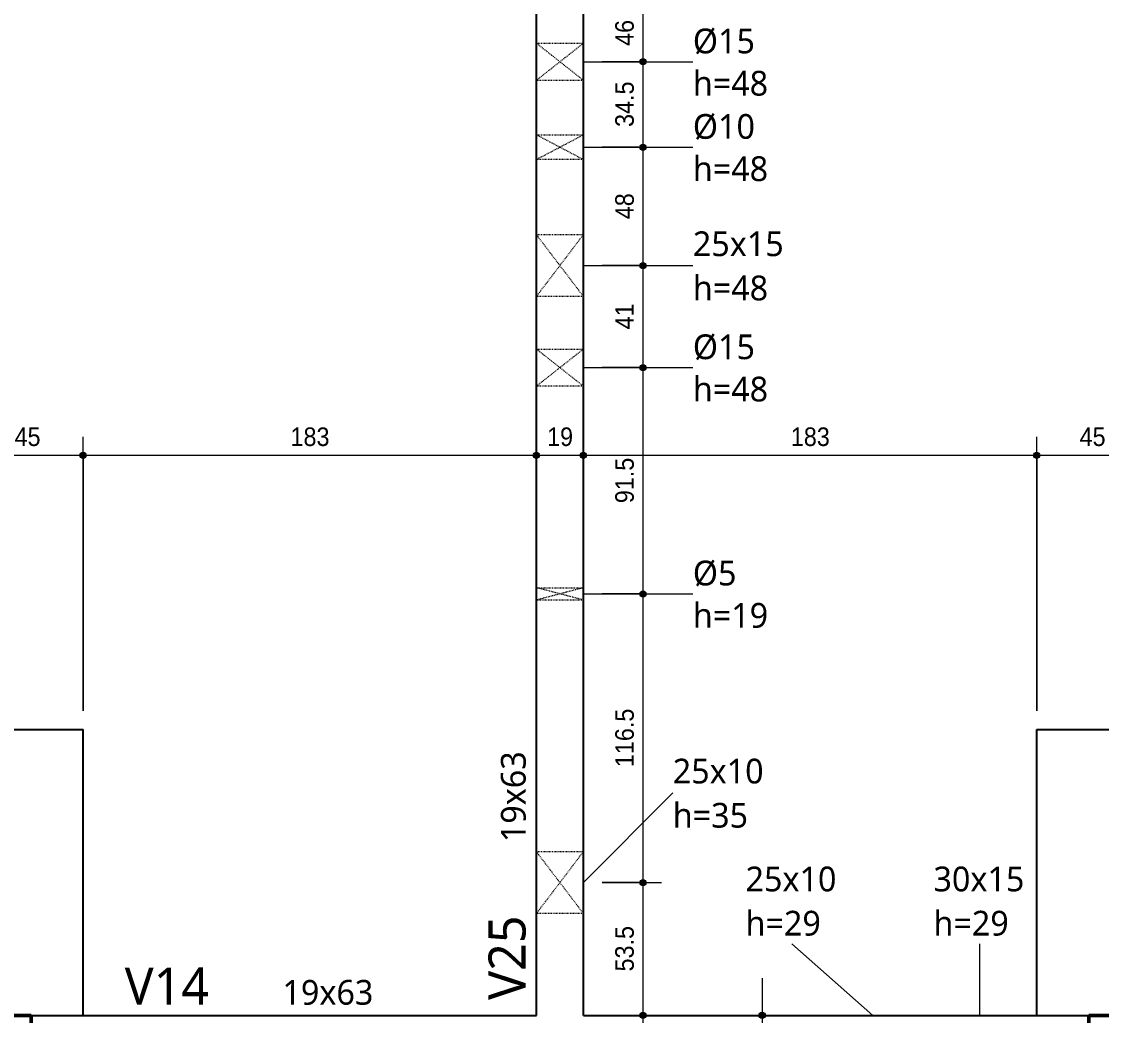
# Model space of a CAD drawing. Header units: centimetres. Extents: x -1897 to 22038, y -1268 to 84208.
# Drawn here: x -217.3 to 218.6, y -801.2 to -399.8 of the extents above; entities that cross this region are included whole.
import ezdxf

# ---------------------------------------------------------------- set-up
doc = ezdxf.new("R2010")
doc.units = ezdxf.units.CM
doc.linetypes.add('Traço', pattern=[0.635, 0.3175, -0.3175])
for name, color, linetype, lineweight in [('A-ANNO-DIMS', 7, 'Continuous', 9), ('A-ANNO-DIMS-50', 7, 'Continuous', 9), ('A-GENM', 7, 'Continuous', 18), ('A-GENM-HDLN', 7, 'Traço', 18), ('A-GENM-IDEN', 7, 'Continuous', 9), ('S-BEAM', 7, 'Continuous', 18), ('S-BEAM-IDEN', 7, 'Continuous', 9), ('S-COLS', 7, 'Continuous', 18)]:
    doc.layers.add(name, color=color, linetype=linetype, lineweight=lineweight)
doc.styles.add('Arial_1', font='arial.ttf', dxfattribs={"width": 0.9, "height": 7.5})
doc.styles.add('Gadugi', font='gadugi.ttf', dxfattribs={"height": 15})
doc.styles.add('Gadugi_1', font='gadugi.ttf', dxfattribs={"height": 10})
doc.dimstyles.new('PED_R80_1_5mm_ACIMA_As_ESQ__R00', dxfattribs={"dimscale": 30.48, "dimtxt": 7.651945, "dimasz": 0.328084, "dimexe": 0.246063, "dimexo": 0.246063, "dimgap": 0.049213, "dimtad": 1, "dimdec": 1, "dimrnd": 0.5, "dimdsep": 46, "dimtxsty": 'Arial_1', "dimblk1": 'DOTSMALL', "dimblk2": 'DOTSMALL', "dimsah": 1, "dimcen": 0.09, "dimdle": 0.492126, "dimazin": 0, "dimtfac": 1, "dimtdec": 4, "dimtix": 1, "dimtmove": 0, "dimatfit": 3, "dimfxl": 1, "dimtvp": 1, "dimtolj": 1, "dimtzin": 0, "dimarcsym": 2})
doc.dimstyles.new('PED_R80_1_5mm_ACIMA_As_ESQ__R00_1', dxfattribs={"dimscale": 30.48, "dimtxt": 7.651945, "dimasz": 0.328084, "dimexe": 0.246063, "dimexo": 0.246063, "dimgap": 0.049213, "dimtad": 1, "dimdec": 1, "dimrnd": 0.5, "dimdsep": 46, "dimtxsty": 'Arial_1', "dimblk1": 'DOTSMALL', "dimblk2": 'DOTSMALL', "dimsah": 1, "dimcen": 0.09, "dimdle": 0.492126, "dimazin": 0, "dimtfac": 1, "dimtdec": 4, "dimtix": 1, "dimtmove": 2, "dimatfit": 3, "dimfxl": 1, "dimtvp": 1, "dimtolj": 1, "dimtzin": 0, "dimarcsym": 2})
doc.dimstyles.new('PED_R80_1_5mm_ACIMA_As_ESQ__R00_3', dxfattribs={"dimscale": 30.48, "dimtxt": 7.651945, "dimasz": 0.328084, "dimexe": 0.246063, "dimexo": 0.246063, "dimgap": 0.049213, "dimtad": 1, "dimdec": 1, "dimrnd": 0.5, "dimdsep": 46, "dimtxsty": 'Arial_1', "dimblk1": 'DOTSMALL', "dimblk2": 'DOTSMALL', "dimsah": 1, "dimcen": 0.09, "dimdle": 0.492126, "dimazin": 0, "dimtfac": 1, "dimtdec": 4, "dimtix": 1, "dimtmove": 0, "dimatfit": 3, "dimfxl": 1, "dimtvp": 1, "dimtolj": 1, "dimtzin": 0, "dimarcsym": 2})

# ---------------------------------------------------------------- blocks, each defined once
blk = doc.blocks.new('PED_FURO_RETANGULAR_R04_2020 _INSTÂNCIA_ - FURO RET-3741729-PL K 100 - FORMA DO 6º PAVIMENTO')
at = {"layer": 'A-GENM-HDLN'}
for p, q in [((-12.5, -9.5), (-12.5, 9.5)), ((-12.49, 9.5), (12.49, -9.5)), ((-12.49, -9.5), (12.49, 9.5)), ((12.5, 9.5), (12.5, -9.5))]:
    blk.add_line(p, q, dxfattribs=at)
blk = doc.blocks.new('PED_FURO_RETANGULAR_R04_2020 _INSTÂNCIA_ - FURO RET-3742059-PL K 100 - FORMA DO 6º PAVIMENTO')
at = {"layer": 'A-GENM-HDLN'}
for p, q in [((-12.5, -9.5), (-12.5, 9.5)), ((-12.49, 9.5), (12.49, -9.5)), ((-12.49, -9.5), (12.49, 9.5)), ((12.5, 9.5), (12.5, -9.5))]:
    blk.add_line(p, q, dxfattribs=at)
blk = doc.blocks.new('PED_FURO_CIRCULAR_R04_2020 _INSTÂNCIA_ - FURO CIRC-3742523-PL K 100 - FORMA DO 6º PAVIMENTO')
at = {"layer": 'A-GENM-HDLN'}
for p, q in [((2.5, -9.5), (-2.5, 9.5)), ((-2.5, -9.5), (2.5, 9.5)), ((-2.5, -9.5), (-2.5, 9.5)), ((2.5, 9.5), (2.5, -9.5))]:
    blk.add_line(p, q, dxfattribs=at)
blk = doc.blocks.new('PED_FURO_CIRCULAR_R04_2020 _INSTÂNCIA_ - FURO CIRC-3742768-PL K 100 - FORMA DO 6º PAVIMENTO')
at = {"layer": 'A-GENM-HDLN'}
for p, q in [((7.5, -9.5), (-7.5, 9.5)), ((-7.5, -9.5), (7.5, 9.5)), ((-7.5, -9.5), (-7.5, 9.5)), ((7.5, 9.5), (7.5, -9.5))]:
    blk.add_line(p, q, dxfattribs=at)
blk = doc.blocks.new('PED_FURO_CIRCULAR_R04_2020 _INSTÂNCIA_ - FURO CIRC-3742895-PL K 100 - FORMA DO 6º PAVIMENTO')
at = {"layer": 'A-GENM-HDLN'}
for p, q in [((5, -9.5), (-5, 9.5)), ((-5, -9.5), (5, 9.5)), ((-5, -9.5), (-5, 9.5)), ((5, 9.5), (5, -9.5))]:
    blk.add_line(p, q, dxfattribs=at)
blk = doc.blocks.new('DIMBLOCK25-PL K 100 - FORMA DO 6º PAVIMENTO')
at = {"layer": 'A-ANNO-DIMS-50', "true_color": 0x000032}
h = blk.add_hatch(color=178, dxfattribs=at)
edge = h.paths.add_edge_path(flags=0)
edge.add_arc((-237.5, -575), 1.25, 0, 360)
h = blk.add_hatch(color=178, dxfattribs=at)
edge = h.paths.add_edge_path(flags=0)
edge.add_arc((-192.5, -575), 1.25, 0, 360)
at = {"layer": 'A-ANNO-DIMS-50', "color": 178, "true_color": 0x000032}
for p, q in [((-237.5, -678.25), (-237.5, -567.5)), ((-192.5, -678.25), (-192.5, -567.5)), ((-237.5, -575), (-192.5, -575)), ((-237.5, -575), (-237.5, -678.25)), ((-192.5, -575), (-192.5, -678.25))]:
    blk.add_line(p, q, dxfattribs=at)
for centre in [(-237.5, -575), (-192.5, -575)]:
    blk.add_circle(centre, 1.25, dxfattribs=at)
at = {"layer": 'A-ANNO-DIMS-50', "color": 0, "insert": (-220.18, -563.76), "char_height": 7.5, "width": 12.4315, "attachment_point": 1, "rotation": 0, "line_spacing_factor": 0.941778, "style": 'Arial_1'}
blk.add_mtext('45', dxfattribs=at)
blk = doc.blocks.new('_DotSmall')
at = {"color": 0, "linetype": 'ByBlock', "const_width": 0.5}
blk.add_lwpolyline([(-0.0625, 0, 1), (0.0625, 0, 1)], format="xyb", close=True, dxfattribs=at)
blk = doc.blocks.new('DIMBLOCK26-PL K 100 - FORMA DO 6º PAVIMENTO')
at = {"layer": 'A-ANNO-DIMS-50', "true_color": 0x000032}
h = blk.add_hatch(color=178, dxfattribs=at)
edge = h.paths.add_edge_path(flags=0)
edge.add_arc((-192.5, -575), 1.25, 0, 360)
h = blk.add_hatch(color=178, dxfattribs=at)
edge = h.paths.add_edge_path(flags=0)
edge.add_arc((-9.5, -575), 1.25, 0, 360)
at = {"layer": 'A-ANNO-DIMS-50', "color": 178, "true_color": 0x000032}
for p, q in [((-192.5, -678.25), (-192.5, -567.5)), ((-9.5, -580.73), (-9.5, -567.5)), ((-192.5, -575), (-9.5, -575)), ((-192.5, -575), (-192.5, -678.25)), ((-9.5, -575), (-9.5, -580.73))]:
    blk.add_line(p, q, dxfattribs=at)
for centre in [(-192.5, -575), (-9.5, -575)]:
    blk.add_circle(centre, 1.25, dxfattribs=at)
at = {"layer": 'A-ANNO-DIMS-50', "color": 0, "insert": (-108.77, -563.76), "char_height": 7.5, "width": 18.6472, "attachment_point": 1, "rotation": 0, "line_spacing_factor": 0.941778, "style": 'Arial_1'}
blk.add_mtext('183', dxfattribs=at)
blk = doc.blocks.new('DIMBLOCK27-PL K 100 - FORMA DO 6º PAVIMENTO')
at = {"layer": 'A-ANNO-DIMS-50', "true_color": 0x000032}
h = blk.add_hatch(color=178, dxfattribs=at)
edge = h.paths.add_edge_path(flags=0)
edge.add_arc((-9.5, -575), 1.25, 0, 360)
h = blk.add_hatch(color=178, dxfattribs=at)
edge = h.paths.add_edge_path(flags=0)
edge.add_arc((9.5, -575), 1.25, 0, 360)
at = {"layer": 'A-ANNO-DIMS-50', "color": 178, "true_color": 0x000032}
for p, q in [((-9.5, -580.73), (-9.5, -567.5)), ((9.5, -580.73), (9.5, -567.5)), ((-9.5, -575), (9.5, -575)), ((-9.5, -575), (-9.5, -580.73)), ((9.5, -575), (9.5, -580.73))]:
    blk.add_line(p, q, dxfattribs=at)
for centre in [(-9.5, -575), (9.5, -575)]:
    blk.add_circle(centre, 1.25, dxfattribs=at)
at = {"layer": 'A-ANNO-DIMS-50', "color": 0, "insert": (-5.18, -563.76), "char_height": 7.5, "width": 12.4315, "attachment_point": 1, "rotation": 0, "line_spacing_factor": 0.941778, "style": 'Arial_1'}
blk.add_mtext('19', dxfattribs=at)
blk = doc.blocks.new('DIMBLOCK28-PL K 100 - FORMA DO 6º PAVIMENTO')
at = {"layer": 'A-ANNO-DIMS-50', "true_color": 0x000032}
h = blk.add_hatch(color=178, dxfattribs=at)
edge = h.paths.add_edge_path(flags=0)
edge.add_arc((9.5, -575), 1.25, 0, 360)
h = blk.add_hatch(color=178, dxfattribs=at)
edge = h.paths.add_edge_path(flags=0)
edge.add_arc((192.5, -575), 1.25, 0, 360)
at = {"layer": 'A-ANNO-DIMS-50', "color": 178, "true_color": 0x000032}
for p, q in [((9.5, -580.73), (9.5, -567.5)), ((192.5, -678.25), (192.5, -567.5)), ((9.5, -575), (192.5, -575)), ((9.5, -575), (9.5, -580.73)), ((192.5, -575), (192.5, -678.25))]:
    blk.add_line(p, q, dxfattribs=at)
for centre in [(9.5, -575), (192.5, -575)]:
    blk.add_circle(centre, 1.25, dxfattribs=at)
at = {"layer": 'A-ANNO-DIMS-50', "color": 0, "insert": (93.23, -563.76), "char_height": 7.5, "width": 18.6472, "attachment_point": 1, "rotation": 0, "line_spacing_factor": 0.941778, "style": 'Arial_1'}
blk.add_mtext('183', dxfattribs=at)
blk = doc.blocks.new('DIMBLOCK29-PL K 100 - FORMA DO 6º PAVIMENTO')
at = {"layer": 'A-ANNO-DIMS-50', "true_color": 0x000032}
h = blk.add_hatch(color=178, dxfattribs=at)
edge = h.paths.add_edge_path(flags=0)
edge.add_arc((192.5, -575), 1.25, 0, 360)
h = blk.add_hatch(color=178, dxfattribs=at)
edge = h.paths.add_edge_path(flags=0)
edge.add_arc((237.5, -575), 1.25, 0, 360)
at = {"layer": 'A-ANNO-DIMS-50', "color": 178, "true_color": 0x000032}
for p, q in [((192.5, -678.25), (192.5, -567.5)), ((237.5, -678.25), (237.5, -567.5)), ((192.5, -575), (237.5, -575)), ((192.5, -575), (192.5, -678.25)), ((237.5, -575), (237.5, -678.25))]:
    blk.add_line(p, q, dxfattribs=at)
for centre in [(192.5, -575), (237.5, -575)]:
    blk.add_circle(centre, 1.25, dxfattribs=at)
at = {"layer": 'A-ANNO-DIMS-50', "color": 0, "insert": (209.82, -563.76), "char_height": 7.5, "width": 12.4315, "attachment_point": 1, "rotation": 0, "line_spacing_factor": 0.941778, "style": 'Arial_1'}
blk.add_mtext('45', dxfattribs=at)
blk = doc.blocks.new('DIMBLOCK197-PL K 100 - FORMA DO 6º PAVIMENTO')
at = {"layer": 'A-ANNO-DIMS-50', "true_color": 0x000032}
h = blk.add_hatch(color=178, dxfattribs=at)
edge = h.paths.add_edge_path(flags=0)
edge.add_arc((33.56, -747.6), 1.25, 0, 360)
h = blk.add_hatch(color=178, dxfattribs=at)
edge = h.paths.add_edge_path(flags=0)
edge.add_arc((33.56, -801.25), 1.25, 0, 360)
at = {"layer": 'A-ANNO-DIMS-50', "color": 178, "true_color": 0x000032}
for p, q in [((17, -747.6), (41.06, -747.6)), ((33.56, -747.6), (17, -747.6)), ((33.56, -816.25), (33.56, -747.6)), ((39.3, -801.25), (26.06, -801.25)), ((33.56, -801.25), (39.3, -801.25))]:
    blk.add_line(p, q, dxfattribs=at)
for centre in [(33.56, -747.6), (33.56, -801.25)]:
    blk.add_circle(centre, 1.25, dxfattribs=at)
at = {"layer": 'A-ANNO-DIMS-50', "color": 0, "insert": (22.33, -783.49), "char_height": 7.5, "width": 21.7551, "attachment_point": 1, "rotation": 90, "line_spacing_factor": 0.941778, "style": 'Arial_1'}
blk.add_mtext('53.5', dxfattribs=at)
blk = doc.blocks.new('DIMBLOCK198-PL K 100 - FORMA DO 6º PAVIMENTO')
at = {"layer": 'A-ANNO-DIMS-50', "true_color": 0x000032}
h = blk.add_hatch(color=178, dxfattribs=at)
edge = h.paths.add_edge_path(flags=0)
edge.add_arc((33.56, -630.98), 1.25, 0, 360)
h = blk.add_hatch(color=178, dxfattribs=at)
edge = h.paths.add_edge_path(flags=0)
edge.add_arc((33.56, -747.6), 1.25, 0, 360)
at = {"layer": 'A-ANNO-DIMS-50', "color": 178, "true_color": 0x000032}
for p, q in [((17, -630.98), (41.06, -630.98)), ((33.56, -630.98), (17, -630.98)), ((33.56, -747.6), (33.56, -630.98)), ((17, -747.6), (41.06, -747.6)), ((33.56, -747.6), (17, -747.6))]:
    blk.add_line(p, q, dxfattribs=at)
for centre in [(33.56, -630.98), (33.56, -747.6)]:
    blk.add_circle(centre, 1.25, dxfattribs=at)
at = {"layer": 'A-ANNO-DIMS-50', "color": 0, "insert": (22.33, -700.95), "char_height": 7.5, "width": 27.9708, "attachment_point": 1, "rotation": 90, "line_spacing_factor": 0.941778, "style": 'Arial_1'}
blk.add_mtext('116.5', dxfattribs=at)
blk = doc.blocks.new('DIMBLOCK199-PL K 100 - FORMA DO 6º PAVIMENTO')
at = {"layer": 'A-ANNO-DIMS-50', "true_color": 0x000032}
h = blk.add_hatch(color=178, dxfattribs=at)
edge = h.paths.add_edge_path(flags=0)
edge.add_arc((33.56, -539.6), 1.25, 0, 360)
h = blk.add_hatch(color=178, dxfattribs=at)
edge = h.paths.add_edge_path(flags=0)
edge.add_arc((33.56, -630.98), 1.25, 0, 360)
at = {"layer": 'A-ANNO-DIMS-50', "color": 178, "true_color": 0x000032}
for p, q in [((17, -539.6), (41.06, -539.6)), ((33.56, -539.6), (17, -539.6)), ((33.56, -630.98), (33.56, -539.6)), ((17, -630.98), (41.06, -630.98)), ((33.56, -630.98), (17, -630.98))]:
    blk.add_line(p, q, dxfattribs=at)
for centre in [(33.56, -539.6), (33.56, -630.98)]:
    blk.add_circle(centre, 1.25, dxfattribs=at)
at = {"layer": 'A-ANNO-DIMS-50', "color": 0, "insert": (22.33, -594.35), "char_height": 7.5, "width": 21.7551, "attachment_point": 1, "rotation": 90, "line_spacing_factor": 0.941778, "style": 'Arial_1'}
blk.add_mtext('91.5', dxfattribs=at)
blk = doc.blocks.new('DIMBLOCK200-PL K 100 - FORMA DO 6º PAVIMENTO')
at = {"layer": 'A-ANNO-DIMS-50', "true_color": 0x000032}
h = blk.add_hatch(color=178, dxfattribs=at)
edge = h.paths.add_edge_path(flags=0)
edge.add_arc((33.56, -498.37), 1.25, 0, 360)
h = blk.add_hatch(color=178, dxfattribs=at)
edge = h.paths.add_edge_path(flags=0)
edge.add_arc((33.56, -539.6), 1.25, 0, 360)
at = {"layer": 'A-ANNO-DIMS-50', "color": 178, "true_color": 0x000032}
for p, q in [((17, -498.37), (41.06, -498.37)), ((33.56, -498.37), (17, -498.37)), ((33.56, -539.6), (33.56, -498.37)), ((17, -539.6), (41.06, -539.6)), ((33.56, -539.6), (17, -539.6))]:
    blk.add_line(p, q, dxfattribs=at)
for centre in [(33.56, -498.37), (33.56, -539.6)]:
    blk.add_circle(centre, 1.25, dxfattribs=at)
at = {"layer": 'A-ANNO-DIMS-50', "color": 0, "insert": (22.33, -524.16), "char_height": 7.5, "width": 12.4315, "attachment_point": 1, "rotation": 90, "line_spacing_factor": 0.941778, "style": 'Arial_1'}
blk.add_mtext('41', dxfattribs=at)
blk = doc.blocks.new('DIMBLOCK201-PL K 100 - FORMA DO 6º PAVIMENTO')
at = {"layer": 'A-ANNO-DIMS-50', "true_color": 0x000032}
h = blk.add_hatch(color=178, dxfattribs=at)
edge = h.paths.add_edge_path(flags=0)
edge.add_arc((33.56, -450.59), 1.25, 0, 360)
h = blk.add_hatch(color=178, dxfattribs=at)
edge = h.paths.add_edge_path(flags=0)
edge.add_arc((33.56, -498.37), 1.25, 0, 360)
at = {"layer": 'A-ANNO-DIMS-50', "color": 178, "true_color": 0x000032}
for p, q in [((17, -450.59), (41.06, -450.59)), ((33.56, -450.59), (17, -450.59)), ((33.56, -498.37), (33.56, -450.59)), ((17, -498.37), (41.06, -498.37)), ((33.56, -498.37), (17, -498.37))]:
    blk.add_line(p, q, dxfattribs=at)
for centre in [(33.56, -450.59), (33.56, -498.37)]:
    blk.add_circle(centre, 1.25, dxfattribs=at)
at = {"layer": 'A-ANNO-DIMS-50', "color": 0, "insert": (22.33, -479.66), "char_height": 7.5, "width": 12.4315, "attachment_point": 1, "rotation": 90, "line_spacing_factor": 0.941778, "style": 'Arial_1'}
blk.add_mtext('48', dxfattribs=at)
blk = doc.blocks.new('DIMBLOCK202-PL K 100 - FORMA DO 6º PAVIMENTO')
at = {"layer": 'A-ANNO-DIMS-50', "true_color": 0x000032}
h = blk.add_hatch(color=178, dxfattribs=at)
edge = h.paths.add_edge_path(flags=0)
edge.add_arc((33.56, -416.07), 1.25, 0, 360)
h = blk.add_hatch(color=178, dxfattribs=at)
edge = h.paths.add_edge_path(flags=0)
edge.add_arc((33.56, -450.59), 1.25, 0, 360)
at = {"layer": 'A-ANNO-DIMS-50', "color": 178, "true_color": 0x000032}
for p, q in [((17, -416.07), (41.06, -416.07)), ((33.56, -416.07), (17, -416.07)), ((33.56, -450.59), (33.56, -416.07)), ((17, -450.59), (41.06, -450.59)), ((33.56, -450.59), (17, -450.59))]:
    blk.add_line(p, q, dxfattribs=at)
for centre in [(33.56, -416.07), (33.56, -450.59)]:
    blk.add_circle(centre, 1.25, dxfattribs=at)
at = {"layer": 'A-ANNO-DIMS-50', "color": 0, "insert": (22.33, -442.39), "char_height": 7.5, "width": 21.7551, "attachment_point": 1, "rotation": 90, "line_spacing_factor": 0.941778, "style": 'Arial_1'}
blk.add_mtext('34.5', dxfattribs=at)
blk = doc.blocks.new('DIMBLOCK203-PL K 100 - FORMA DO 6º PAVIMENTO')
at = {"layer": 'A-ANNO-DIMS-50', "true_color": 0x000032}
h = blk.add_hatch(color=178, dxfattribs=at)
edge = h.paths.add_edge_path(flags=0)
edge.add_arc((33.56, -370.22), 1.25, 0, 360)
h = blk.add_hatch(color=178, dxfattribs=at)
edge = h.paths.add_edge_path(flags=0)
edge.add_arc((33.56, -416.07), 1.25, 0, 360)
at = {"layer": 'A-ANNO-DIMS-50', "color": 178, "true_color": 0x000032}
for p, q in [((39.3, -370.22), (26.06, -370.22)), ((33.56, -416.07), (33.56, -370.22)), ((33.56, -370.22), (39.3, -370.22)), ((17, -416.07), (41.06, -416.07)), ((33.56, -416.07), (17, -416.07))]:
    blk.add_line(p, q, dxfattribs=at)
for centre in [(33.56, -370.22), (33.56, -416.07)]:
    blk.add_circle(centre, 1.25, dxfattribs=at)
at = {"layer": 'A-ANNO-DIMS-50', "color": 0, "insert": (22.33, -409.66), "char_height": 7.5, "width": 12.4315, "attachment_point": 1, "rotation": 90, "line_spacing_factor": 0.941778, "style": 'Arial_1'}
blk.add_mtext('46', dxfattribs=at)
blk = doc.blocks.new('DIMBLOCK332-PL K 100 - FORMA DO 6º PAVIMENTO')
at = {"layer": 'A-ANNO-DIMS-50', "true_color": 0x000032}
h = blk.add_hatch(color=178, dxfattribs=at)
edge = h.paths.add_edge_path(flags=0)
edge.add_arc((81.66, -801.25), 1.25, 0, 360)
h = blk.add_hatch(color=178, dxfattribs=at)
edge = h.paths.add_edge_path(flags=0)
edge.add_arc((81.66, -820.25), 1.25, 0, 360)
at = {"layer": 'A-ANNO-DIMS-50', "color": 178, "true_color": 0x000032}
for p, q in [((81.66, -786.25), (81.66, -820.25)), ((75.93, -801.25), (89.16, -801.25)), ((81.66, -801.25), (75.93, -801.25)), ((75.93, -820.25), (89.16, -820.25)), ((81.66, -820.25), (75.93, -820.25))]:
    blk.add_line(p, q, dxfattribs=at)
for centre in [(81.66, -801.25), (81.66, -820.25)]:
    blk.add_circle(centre, 1.25, dxfattribs=at)
at = {"layer": 'A-ANNO-DIMS-50', "color": 0, "insert": (70.43, -815.93), "char_height": 7.5, "width": 12.4315, "attachment_point": 1, "rotation": 90, "line_spacing_factor": 0.941778, "style": 'Arial_1'}
blk.add_mtext('19', dxfattribs=at)

msp = doc.modelspace()

# ---------------------------------------------------------------- linework, layer by layer
at = {"layer": 'A-GENM-IDEN'}
for p, q in [((9.5, -416.07), (53.67, -416.07)), ((9.5, -450.59), (53.67, -450.59)), ((9.5, -498.37), (53.67, -498.37)), ((9.5, -539.6), (53.67, -539.6)), ((9.5, -630.98), (53.67, -630.98)), ((9.5, -747.6), (45.55, -711.35)), ((126.32, -801.25), (93.65, -772.29)), ((169.52, -801.25), (169.52, -772.29))]:
    msp.add_line(p, q, dxfattribs=at)
at = {"layer": 'S-BEAM', "lineweight": 25}
for p, q in [((-9.5, -801.25), (-9.5, -124.25)), ((9.5, -801.25), (9.5, -124.25)), ((-237.5, -685.75), (-192.5, -685.75)), ((-192.5, -801.25), (-192.5, -685.75)), ((192.5, -685.75), (237.5, -685.75)), ((192.5, -801.25), (192.5, -685.75)), ((-213.5, -801.25), (-9.5, -801.25)), ((9.5, -801.25), (213.5, -801.25))]:
    msp.add_line(p, q, dxfattribs=at)
at = {"layer": 'S-COLS', "lineweight": 50}
for p, q in [((-237.5, -801.25), (-213.5, -801.25)), ((-213.5, -801.25), (-213.5, -1079.75)), ((213.5, -1079.75), (213.5, -801.25)), ((213.5, -801.25), (237.5, -801.25))]:
    msp.add_line(p, q, dxfattribs=at)

# ---------------------------------------------------------------- block references
at = {"layer": 'A-GENM', "linetype": 'Traço'}
for name, p, rotation in [('PED_FURO_CIRCULAR_R04_2020 _INSTÂNCIA_ - FURO CIRC-3742768-PL K 100 - FORMA DO 6º PAVIMENTO', (0, -416.07), 89.9999999999999), ('PED_FURO_CIRCULAR_R04_2020 _INSTÂNCIA_ - FURO CIRC-3742895-PL K 100 - FORMA DO 6º PAVIMENTO', (0, -450.59), 89.9999999999999), ('PED_FURO_RETANGULAR_R04_2020 _INSTÂNCIA_ - FURO RET-3742059-PL K 100 - FORMA DO 6º PAVIMENTO', (0, -498.37), 90.0000000000001), ('PED_FURO_CIRCULAR_R04_2020 _INSTÂNCIA_ - FURO CIRC-3742768-PL K 100 - FORMA DO 6º PAVIMENTO', (0, -539.6), 89.9999999999999), ('PED_FURO_CIRCULAR_R04_2020 _INSTÂNCIA_ - FURO CIRC-3742523-PL K 100 - FORMA DO 6º PAVIMENTO', (0, -630.98), 89.9999999999999), ('PED_FURO_RETANGULAR_R04_2020 _INSTÂNCIA_ - FURO RET-3741729-PL K 100 - FORMA DO 6º PAVIMENTO', (0, -747.6), 89.9999999999999)]:
    msp.add_blockref(name, p, dxfattribs=dict(at, rotation=rotation))

# ---------------------------------------------------------------- texts
at = {"layer": 'A-GENM-IDEN', "char_height": 10, "attachment_point": 1, "style": 'Gadugi_1'}
for s, insert, width in [('Ø15', (53.67, -402.66), 31.2658), ('h=48', (53.67, -419.74), 39.6835), ('Ø10', (53.67, -437.19), 31.2658), ('h=48', (53.67, -454.26), 39.6835), ('25x15', (53.67, -484.57), 44.8945), ('h=48', (53.67, -502.43), 39.6835), ('Ø15', (53.67, -526.19), 31.2658), ('h=48', (53.67, -543.27), 39.6835), ('Ø5', (53.67, -617.58), 22.0464), ('h=19', (53.67, -634.66), 39.6835), ('25x10', (45.55, -697.56), 44.8945), ('h=35', (45.55, -715.41), 39.6835), ('25x10', (74.95, -741.14), 44.8945), ('30x15', (150.82, -741.14), 44.8945), ('h=29', (74.95, -759), 39.6835), ('h=29', (150.82, -759), 39.6835)]:
    msp.add_mtext(s, dxfattribs=dict(at, insert=insert, width=width))
at = {"layer": 'S-BEAM-IDEN', "attachment_point": 1, "rotation": 90}
for s, insert, char_height, width, style in [('19x63', (-23.82, -731.27), 10, 44.8945, 'Gadugi_1'), ('V25', (-28.85, -794.97), 15, 44.0928, 'Gadugi')]:
    msp.add_mtext(s, dxfattribs=dict(at, insert=insert, char_height=char_height, width=width, style=style))
at = {"layer": 'S-BEAM-IDEN', "attachment_point": 1}
for s, insert, char_height, width, style in [('V14', (-175.73, -781.9), 15, 44.0928, 'Gadugi'), ('19x63', (-112.02, -786.93), 10, 44.8945, 'Gadugi_1')]:
    msp.add_mtext(s, dxfattribs=dict(at, insert=insert, char_height=char_height, width=width, style=style))

# ---------------------------------------------------------------- dimensions: what is measured, and where the dimension line sits
at = {"layer": 'A-ANNO-DIMS', "color": 178, "true_color": 0x000032}
dim = msp.add_linear_dim(base=(33.5638, -370.2209), p1=(9.5, -416.0665), p2=(31.796, -370.2209), angle=90, dimstyle='PED_R80_1_5mm_ACIMA_As_ESQ__R00_1', override={"dimpost": '<>', "dimfxl": 50.979776}, dxfattribs=at)
dim.commit()
dim.dimension.update_dxf_attribs({"geometry": 'DIMBLOCK203-PL K 100 - FORMA DO 6º PAVIMENTO', "text_midpoint": (27.3271, -403.4426), "dimtype": 160, "text_rotation": 90})
for base, p1, p2, angle, dimstyle, override, picture, middle in [((33.56, -416.07), (9.5, -450.59), (9.5, -416.07), 90, 'PED_R80_1_5mm_ACIMA_As_ESQ__R00', {"dimpost": '<>', "dimfxl": 34.522548}, 'DIMBLOCK202-PL K 100 - FORMA DO 6º PAVIMENTO', (28.23, -433.33)), ((33.56, -450.59), (9.5, -498.37), (9.5, -450.59), 90, 'PED_R80_1_5mm_ACIMA_As_ESQ__R00', {"dimpost": '<>', "dimfxl": 47.776123}, 'DIMBLOCK201-PL K 100 - FORMA DO 6º PAVIMENTO', (28.23, -474.48)), ((33.56, -498.37), (9.5, -539.6), (9.5, -498.37), 90, 'PED_R80_1_5mm_ACIMA_As_ESQ__R00', {"dimpost": '<>', "dimfxl": 41.230488}, 'DIMBLOCK200-PL K 100 - FORMA DO 6º PAVIMENTO', (28.3, -518.98)), ((33.56, -539.6), (9.5, -630.98), (9.5, -539.6), 90, 'PED_R80_1_5mm_ACIMA_As_ESQ__R00', {"dimpost": '<>', "dimfxl": 91.388128}, 'DIMBLOCK199-PL K 100 - FORMA DO 6º PAVIMENTO', (28.23, -585.29)), ((-192.5, -575), (-237.5, -685.75), (-192.5, -685.75), 0, 'PED_R80_1_5mm_ACIMA_As_ESQ__R00', {"dimpost": '<>', "dimfxl": 45}, 'DIMBLOCK25-PL K 100 - FORMA DO 6º PAVIMENTO', (-215, -569.69)), ((-9.5, -575), (-192.5, -685.75), (-9.5, -573.23), 0, 'PED_R80_1_5mm_ACIMA_As_ESQ__R00', {"dimpost": '<>', "dimfxl": 214.822684}, 'DIMBLOCK26-PL K 100 - FORMA DO 6º PAVIMENTO', (-101, -569.67)), ((9.5, -575), (-9.5, -573.23), (9.5, -573.23), 0, 'PED_R80_1_5mm_ACIMA_As_ESQ__R00', {"dimpost": '<>', "dimfxl": 19}, 'DIMBLOCK27-PL K 100 - FORMA DO 6º PAVIMENTO', (0, -569.67)), ((192.5, -575), (9.5, -573.23), (192.5, -685.75), 0, 'PED_R80_1_5mm_ACIMA_As_ESQ__R00', {"dimpost": '<>', "dimfxl": 214.822686}, 'DIMBLOCK28-PL K 100 - FORMA DO 6º PAVIMENTO', (101, -569.67)), ((237.5, -575), (192.5, -685.75), (237.5, -685.75), 0, 'PED_R80_1_5mm_ACIMA_As_ESQ__R00', {"dimpost": '<>', "dimfxl": 45}, 'DIMBLOCK29-PL K 100 - FORMA DO 6º PAVIMENTO', (215, -569.69)), ((33.56, -630.98), (9.5, -747.6), (9.5, -630.98), 90, 'PED_R80_1_5mm_ACIMA_As_ESQ__R00', {"dimpost": '<>', "dimfxl": 116.618884}, 'DIMBLOCK198-PL K 100 - FORMA DO 6º PAVIMENTO', (28.23, -689.29)), ((33.5638, -747.6027), (31.796, -801.25), (9.5, -747.6027), 90, 'PED_R80_1_5mm_ACIMA_As_ESQ__R00', {"dimpost": '<>', "dimfxl": 58.095963}, 'DIMBLOCK197-PL K 100 - FORMA DO 6º PAVIMENTO', (28.2319, -774.4264)), ((81.66, -820.25), (83.43, -801.25), (83.43, -820.25), 90, 'PED_R80_1_5mm_ACIMA_As_ESQ__R00_3', {"dimpost": '<>', "dimfxl": 19}, 'DIMBLOCK332-PL K 100 - FORMA DO 6º PAVIMENTO', (76.33, -810.75))]:
    dim = msp.add_linear_dim(base=base, p1=p1, p2=p2, angle=angle, dimstyle=dimstyle, override=override, dxfattribs=at)
    dim.commit()
    dim.dimension.update_dxf_attribs({"geometry": picture, "text_midpoint": middle})

doc.saveas('drawing.dxf')
